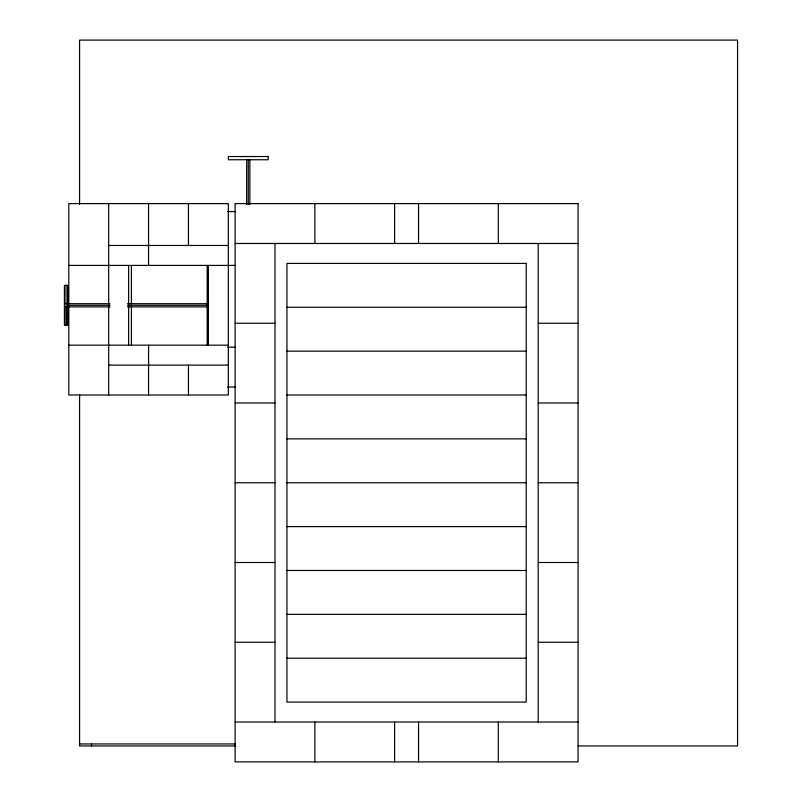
<?xml version="1.0" encoding="UTF-8"?>
<svg xmlns="http://www.w3.org/2000/svg" width="802" height="802" viewBox="0 0 802 802"><rect width="100%" height="100%" fill="white"/><g stroke="black" fill="none" stroke-linecap="round" stroke-linejoin="round"><path stroke-width="1.2" d="M227.578 211.578L235.056 211.578M235.106 243.477L578.062 243.477M108.691 245.472L228.329 245.472M68.812 265.412L235.056 265.412M66.025 303.697L109.984 303.697M127.438 303.697L208.44 303.697M67.619 305.291L109.984 305.291M127.438 305.291L208.44 305.291M66.025 306.885L109.984 306.885M127.438 306.885L208.44 306.885M286.946 307.286L526.222 307.286M235.106 323.236L274.986 323.236M538.182 323.236L578.062 323.236M68.812 345.171L228.329 345.171M227.578 347.166L235.056 347.166M286.946 351.156L526.222 351.156M108.691 365.11L228.329 365.11M227.578 387.045L235.056 387.045M286.946 395.015L526.222 395.015M235.106 402.995L274.986 402.995M538.182 402.995L578.062 402.995M286.946 438.884L526.222 438.884M235.106 482.754L274.986 482.754M286.946 482.754L526.222 482.754M538.182 482.754L578.062 482.754M286.946 526.613L526.222 526.613M235.106 562.503L274.986 562.503M538.182 562.503L578.062 562.503M286.946 570.483L526.222 570.483M286.946 614.352L526.222 614.352M235.106 642.262L274.986 642.262M538.182 642.262L578.062 642.262M286.946 658.211L526.222 658.211M235.106 722.021L578.062 722.021M79.578 743.955L235.357 743.955M235.467 745.95L79.578 745.95L79.578 394.524M578.062 745.95L737.569 745.95L737.569 40.1L79.578 40.1L79.578 204.6M538.182 243.477L538.182 722.021M498.303 203.598L498.303 243.477M498.303 722.021L498.303 761.9M418.544 203.598L418.544 243.477M418.544 722.021L418.544 761.9M394.624 203.598L394.624 243.477M394.624 722.021L394.624 761.9M314.865 203.598L314.865 243.477M314.865 722.021L314.865 761.9M274.986 243.477L274.986 722.021M249.863 159.738L249.863 204.6M248.269 159.738L248.269 204.6M246.675 159.738L246.675 204.6M208.39 265.412L208.39 345.171M207.187 265.412L207.187 345.171M188.45 203.598L188.45 245.633M188.45 365.11L188.45 395.015M148.57 203.598L148.57 265.412M148.57 345.171L148.57 395.015M131.418 265.412L131.418 304.048M131.418 306.534L131.418 345.171M128.631 265.412L128.631 345.171M108.691 203.598L108.691 395.015M91.538 743.955L91.538 745.95M68.812 304.048L68.812 203.598L228.329 203.598L228.329 395.015L68.812 395.015L68.812 306.534M67.558 306.885L67.558 325.231M67.398 306.885L67.398 325.231M67.147 306.885L67.147 325.231M66.817 306.885L66.817 325.231M66.436 306.885L66.436 325.231M66.025 285.352L66.025 325.231M268.209 156.54L228.329 156.54L228.329 159.738L268.209 159.738L268.209 156.54M578.062 203.598L235.106 203.598L235.106 761.9L578.062 761.9L578.062 203.598M526.222 263.417L286.946 263.417L286.946 702.081L526.222 702.081L526.222 263.417M67.619 285.352L64.431 285.352L64.431 325.231L67.619 325.231L67.619 285.352"/></g></svg>
